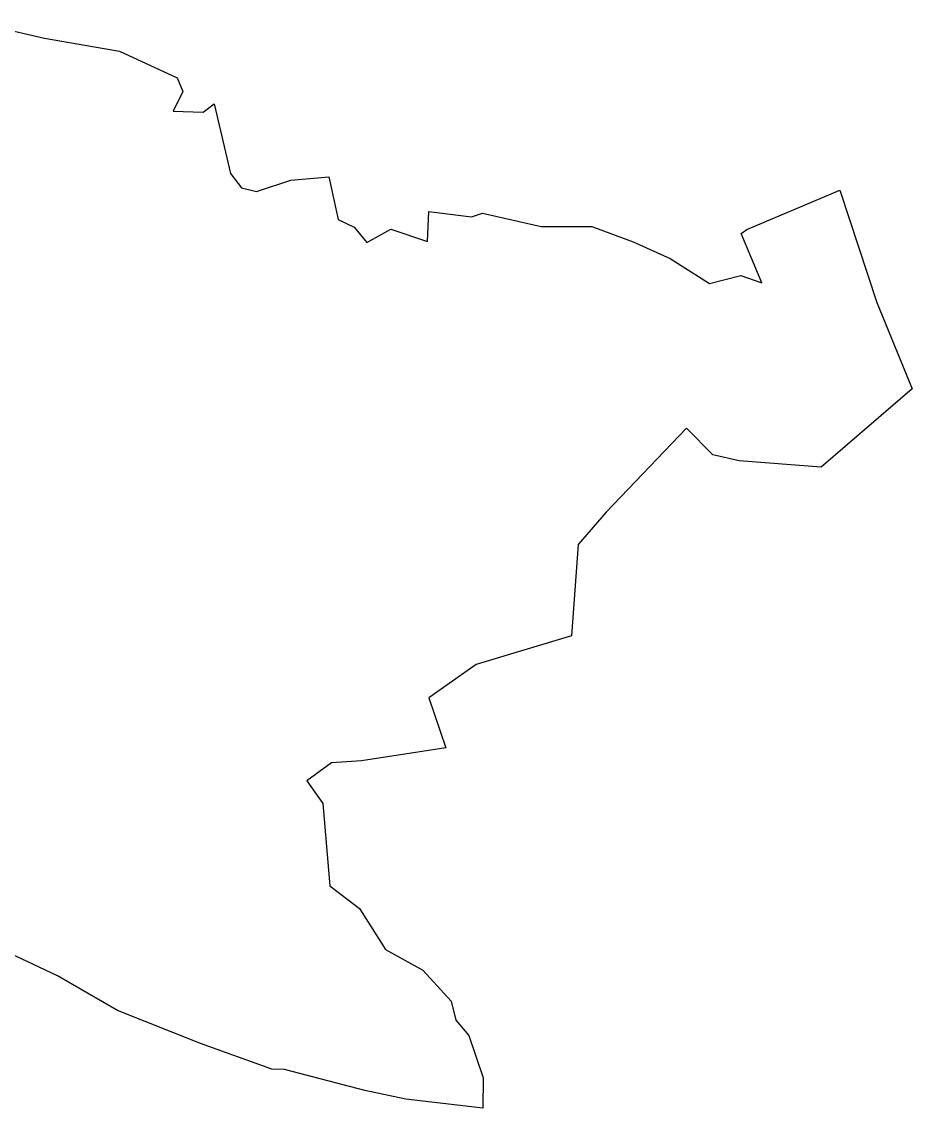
# Model space of a CAD drawing. Header units: metres. Extents: x 316864 to 322015, y 1880764 to 1885164.
# Drawn here: x 319860 to 322015, y 1880764 to 1883393 of the extents above; entities that cross this region are included whole.
import ezdxf

# ---------------------------------------------------------------- set-up
doc = ezdxf.new("R2010")
doc.units = ezdxf.units.M
doc.layers.add('village', color=3, linetype='Continuous')

msp = doc.modelspace()

# ---------------------------------------------------------------- linework, layer by layer
at = {"layer": 'village', "color": 3}
msp.add_polyline3d([(319742.7, 1883393.4, 0), (319915, 1883353.3, 0), (320096, 1883322.4, 0), (320236, 1883257.9, 0), (320249.6, 1883224.9, 0), (320225.7, 1883176.6, 0), (320298.8, 1883174.8, 0), (320325.2, 1883195.1, 0), (320364.6, 1883026.5, 0), (320391.6, 1882991.8, 0), (320427.7, 1882982.9, 0), (320511, 1883009.9, 0), (320602.5, 1883018.2, 0), (320625.6, 1882915, 0), (320663.8, 1882896.6, 0), (320694.5, 1882859.5, 0), (320753, 1882891.3, 0), (320841.6, 1882861.4, 0), (320844.8, 1882934.2, 0), (320947.9, 1882921.3, 0), (320974.8, 1882929.9, 0), (321116.8, 1882897.6, 0), (321238.9, 1882897.5, 0), (321339.5, 1882860.8, 0), (321429, 1882820, 0), (321523.6, 1882760.1, 0), (321599.8, 1882779.1, 0), (321650.3, 1882761.8, 0), (321600.2, 1882881.2, 0), (321614.1, 1882890.7, 0), (321839.1, 1882985.6, 0), (321928.6, 1882714.3, 0), (322014.5, 1882505, 0), (321793.7, 1882315.4, 0), (321596, 1882331, 0), (321532.3, 1882345.4, 0), (321468.2, 1882409.7, 0), (321274.2, 1882206.6, 0), (321205.9, 1882128.6, 0), (321189.7, 1881907.1, 0), (320959.1, 1881838.1, 0), (320844.8, 1881756.9, 0), (320886, 1881636, 0), (320681.4, 1881604.6, 0), (320609.2, 1881599.7, 0), (320549.2, 1881556.5, 0), (320588.1, 1881501.5, 0), (320605.3, 1881302, 0), (320677.3, 1881247.6, 0), (320739.7, 1881148.3, 0), (320830.5, 1881098.1, 0), (320898.5, 1881023.4, 0), (320910.3, 1880977, 0), (320941.8, 1880940.2, 0), (320976.2, 1880837.4, 0), (320975.2, 1880763.8, 0), (320789.2, 1880785.8, 0), (320690, 1880806.8, 0), (320495.4, 1880857.9, 0), (320464.9, 1880858.5, 0), (320292.6, 1880920.5, 0), (320091, 1881000.7, 0), (319946.4, 1881084.3, 0), (319552.6, 1881269.7, 0)], dxfattribs=at)
msp.add_polyline3d([(319742.7, 1883393.4, 0), (319915, 1883353.3, 0), (320096, 1883322.4, 0), (320236, 1883257.9, 0), (320249.6, 1883224.9, 0), (320225.7, 1883176.6, 0), (320298.8, 1883174.8, 0), (320325.2, 1883195.1, 0), (320364.6, 1883026.5, 0), (320391.6, 1882991.8, 0), (320427.7, 1882982.9, 0), (320511, 1883009.9, 0), (320602.5, 1883018.2, 0), (320625.6, 1882915, 0), (320663.8, 1882896.6, 0), (320694.5, 1882859.5, 0), (320753, 1882891.3, 0), (320841.6, 1882861.4, 0), (320844.8, 1882934.2, 0), (320947.9, 1882921.3, 0), (320974.8, 1882929.9, 0), (321116.8, 1882897.6, 0), (321238.9, 1882897.5, 0), (321339.5, 1882860.8, 0), (321429, 1882820, 0), (321523.6, 1882760.1, 0), (321599.8, 1882779.1, 0), (321650.3, 1882761.8, 0), (321600.2, 1882881.2, 0), (321614.1, 1882890.7, 0), (321839.1, 1882985.6, 0), (321928.6, 1882714.3, 0), (322014.5, 1882505, 0), (321793.7, 1882315.4, 0), (321596, 1882331, 0), (321532.3, 1882345.4, 0), (321468.2, 1882409.7, 0), (321274.2, 1882206.6, 0), (321205.9, 1882128.6, 0), (321189.7, 1881907.1, 0), (320959.1, 1881838.1, 0), (320844.8, 1881756.9, 0), (320886, 1881636, 0), (320681.4, 1881604.6, 0), (320609.2, 1881599.7, 0), (320549.2, 1881556.5, 0), (320588.1, 1881501.5, 0), (320605.3, 1881302, 0), (320677.3, 1881247.6, 0), (320739.7, 1881148.3, 0), (320830.5, 1881098.1, 0), (320898.5, 1881023.4, 0), (320910.3, 1880977, 0), (320941.8, 1880940.2, 0), (320976.2, 1880837.4, 0), (320975.2, 1880763.8, 0), (320789.2, 1880785.8, 0), (320690, 1880806.8, 0), (320495.4, 1880857.9, 0), (320464.9, 1880858.5, 0), (320292.6, 1880920.5, 0), (320091, 1881000.7, 0), (319946.4, 1881084.3, 0), (319552.6, 1881269.7, 0)], dxfattribs=at)

doc.saveas('drawing.dxf')
